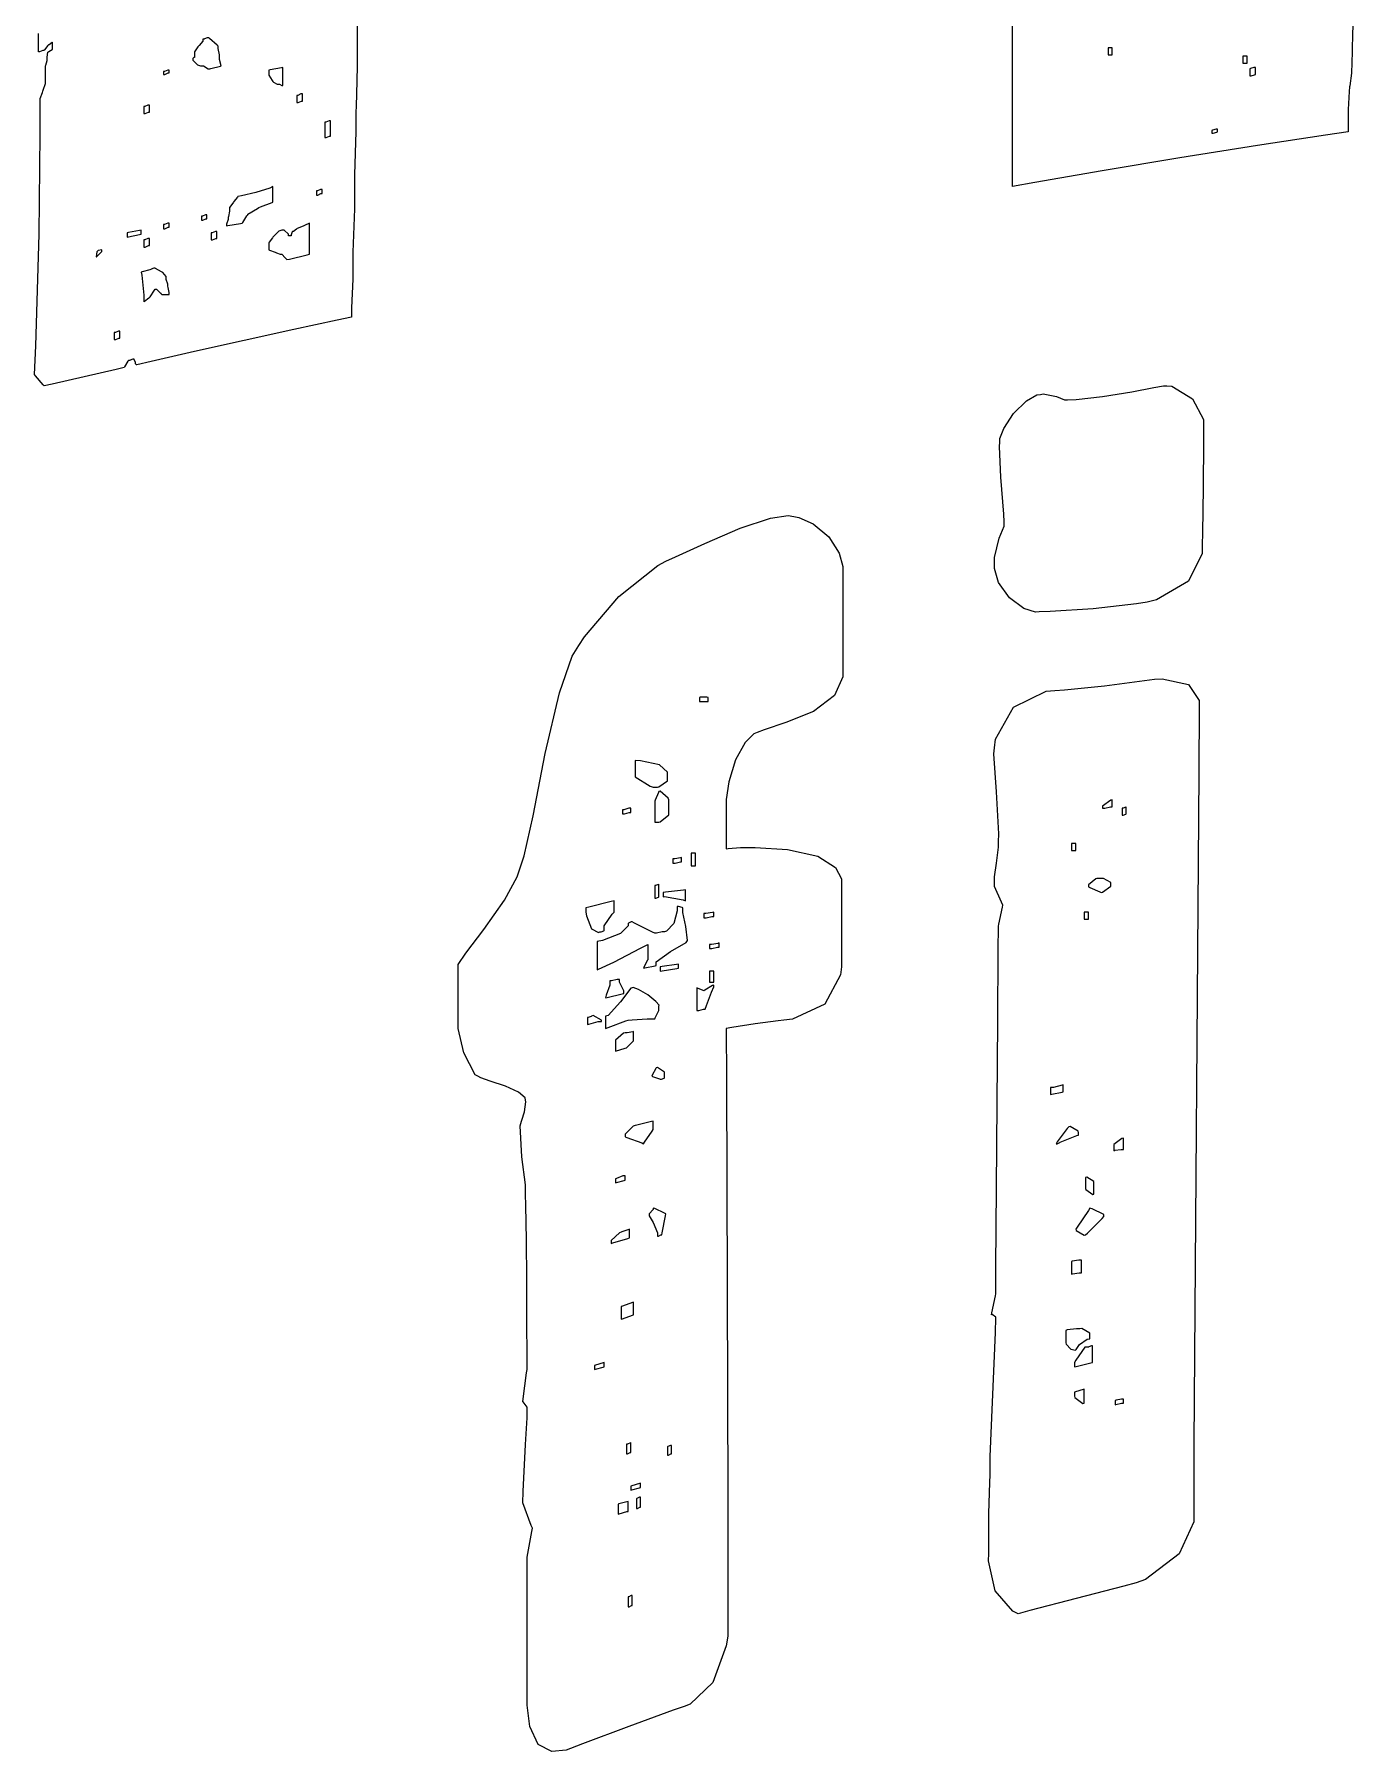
# Model space of a CAD drawing. Extents: x 44 to 313, y 66 to 291.
# Drawn here: x 240.66 to 273.83, y 193.67 to 236.84 of the extents above; entities that cross this region are included whole.
import ezdxf

# ---------------------------------------------------------------- set-up
doc = ezdxf.new("R2010")
doc.units = 0
doc.header["$MEASUREMENT"] = 0

msp = doc.modelspace()

# ---------------------------------------------------------------- linework, layer by layer
at = {"color": 40}
for points in [[(273.826, 238.055), (273.8, 236.723), (273.792, 236.573), (273.792, 236.396), (273.768, 235.858), (273.728, 235.541), (273.72, 235.515), (273.71, 235.4), (273.69, 234.95), (273.685, 234.527), (273.685, 234.385), (273.116, 234.302), (271.409, 234.047), (269.455, 233.737), (267.508, 233.409), (265.815, 233.11), (265.253, 233.01), (265.253, 233.547), (265.253, 235.158), (265.253, 236.75), (265.253, 237.279)], [(248.779, 237.385), (248.779, 236.485), (248.779, 236.185), (248.779, 236.055), (248.773, 235.665), (248.752, 235.03), (248.744, 234.88), (248.744, 234.395), (248.708, 233.303), (248.708, 232.94), (248.708, 232.454), (248.672, 231.363), (248.672, 230.999), (248.672, 230.682), (248.638, 229.967), (248.638, 229.729), (248.275, 229.651), (247.188, 229.417), (245.938, 229.143), (244.688, 228.862), (243.601, 228.612), (243.24, 228.53), (243.231, 228.53), (243.204, 228.556), (243.204, 228.564), (243.204, 228.592), (243.178, 228.662), (243.17, 228.67), (243.143, 228.67), (243.072, 228.646), (243.064, 228.636), (243.064, 228.636), (243.028, 228.636), (243.028, 228.636), (243.018, 228.618), (242.932, 228.477), (242.923, 228.46), (242.719, 228.415), (241.917, 228.231), (241.114, 228.045), (240.911, 228.001), (240.885, 228.028), (240.691, 228.257), (240.665, 228.283), (240.699, 229.006), (240.789, 231.816), (240.807, 234.326), (240.807, 235.162), (240.807, 235.162), (240.807, 235.224), (240.867, 235.374), (240.877, 235.409), (240.885, 235.436), (240.947, 235.602), (240.947, 235.656), (240.947, 235.753), (240.947, 235.972), (240.947, 236.044), (240.955, 236.062), (240.983, 236.182), (240.983, 236.221), (240.983, 236.265), (241.008, 236.389), (241.017, 236.397), (241.026, 236.407), (241.114, 236.459), (241.124, 236.467), (241.124, 236.495), (241.124, 236.554), (241.124, 236.573), (241.124, 236.591), (241.124, 236.631), (241.124, 236.644), (241.114, 236.635), (241.041, 236.573), (241.017, 236.573), (241.008, 236.556), (240.92, 236.449), (240.911, 236.431), (240.876, 236.431), (240.797, 236.397), (240.771, 236.397), (240.771, 236.539), (240.771, 236.856)]]:
    msp.add_lwpolyline(points, dxfattribs=at)
for points in [[(244.651, 236.221), (244.651, 236.186), (244.74, 236.097), (244.758, 236.079), (244.766, 236.07), (244.839, 236.044), (244.864, 236.044), (244.916, 236.044), (245.035, 235.972), (245.074, 235.972), (245.1, 235.982), (245.347, 236.036), (245.357, 236.044), (245.357, 236.044), (245.321, 236.203), (245.321, 236.255), (245.321, 236.327), (245.287, 236.485), (245.287, 236.538), (245.259, 236.565), (245.066, 236.732), (245.04, 236.75), (245.012, 236.75), (244.942, 236.723), (244.934, 236.714), (244.934, 236.714), (244.898, 236.714), (244.898, 236.714), (244.898, 236.67), (244.81, 236.556), (244.792, 236.538), (244.774, 236.521), (244.687, 236.401), (244.687, 236.361), (244.687, 236.335), (244.687, 236.276), (244.687, 236.255), (244.677, 236.255), (244.651, 236.23), (244.651, 236.221)], [(267.652, 236.325), (267.678, 236.325), (267.738, 236.325), (267.758, 236.325), (267.758, 236.369), (267.758, 236.469), (267.758, 236.502), (267.731, 236.502), (267.672, 236.502), (267.652, 236.502), (267.652, 236.457), (267.652, 236.358), (267.652, 236.325)], [(271.04, 236.115), (271.066, 236.115), (271.125, 236.115), (271.146, 236.115), (271.146, 236.159), (271.146, 236.258), (271.146, 236.291), (271.118, 236.291), (271.059, 236.291), (271.04, 236.291), (271.04, 236.247), (271.04, 236.148), (271.04, 236.115)], [(243.91, 235.832), (243.944, 235.832), (244.025, 235.868), (244.052, 235.868), (244.052, 235.886), (244.052, 235.926), (244.052, 235.938), (244.016, 235.938), (243.936, 235.902), (243.91, 235.902), (243.91, 235.886), (243.91, 235.846), (243.91, 235.832)], [(246.556, 235.868), (246.556, 235.815), (246.644, 235.674), (246.662, 235.656), (246.678, 235.639), (246.772, 235.585), (246.804, 235.585), (246.83, 235.585), (246.888, 235.549), (246.908, 235.549), (246.908, 235.665), (246.908, 235.923), (246.908, 236.008), (246.873, 236), (246.59, 235.948), (246.556, 235.938), (246.556, 235.922), (246.556, 235.882), (246.556, 235.868)], [(271.216, 235.796), (271.25, 235.796), (271.338, 235.824), (271.356, 235.832), (271.356, 235.876), (271.356, 235.975), (271.356, 236.008), (271.321, 236.008), (271.232, 235.982), (271.216, 235.972), (271.216, 235.928), (271.216, 235.829), (271.216, 235.796)], [(247.261, 235.126), (247.296, 235.126), (247.376, 235.162), (247.403, 235.162), (247.403, 235.206), (247.403, 235.306), (247.403, 235.339), (247.367, 235.339), (247.288, 235.303), (247.261, 235.303), (247.261, 235.259), (247.261, 235.16), (247.261, 235.126)], [(243.417, 234.844), (243.451, 234.844), (243.53, 234.88), (243.557, 234.88), (243.557, 234.924), (243.557, 235.023), (243.557, 235.056), (243.521, 235.056), (243.443, 235.02), (243.417, 235.02), (243.417, 234.976), (243.417, 234.877), (243.417, 234.844)], [(247.967, 234.244), (248.001, 234.244), (248.081, 234.28), (248.109, 234.28), (248.109, 234.378), (248.109, 234.596), (248.109, 234.667), (248.073, 234.667), (247.993, 234.633), (247.967, 234.633), (247.967, 234.537), (247.967, 234.317), (247.967, 234.244)], [(270.264, 234.351), (270.298, 234.351), (270.386, 234.377), (270.404, 234.385), (270.404, 234.403), (270.404, 234.444), (270.404, 234.457), (270.368, 234.457), (270.28, 234.43), (270.264, 234.421), (270.264, 234.404), (270.264, 234.364), (270.264, 234.351)], [(245.78, 232.763), (245.77, 232.747), (245.682, 232.639), (245.674, 232.621), (245.656, 232.595), (245.569, 232.483), (245.569, 232.445), (245.569, 232.392), (245.541, 232.261), (245.533, 232.234), (245.533, 232.181), (245.497, 232.062), (245.497, 232.022), (245.532, 232.031), (245.85, 232.084), (245.886, 232.092), (245.903, 232.11), (246.009, 232.278), (246.027, 232.304), (246.035, 232.314), (246.273, 232.464), (246.309, 232.481), (246.353, 232.499), (246.644, 232.613), (246.662, 232.621), (246.662, 232.719), (246.662, 232.938), (246.662, 233.01), (246.582, 232.975), (246.233, 232.861), (245.868, 232.781), (245.78, 232.763)], [(247.756, 232.797), (247.79, 232.797), (247.869, 232.833), (247.897, 232.833), (247.897, 232.861), (247.897, 232.92), (247.897, 232.94), (247.861, 232.94), (247.782, 232.904), (247.756, 232.904), (247.756, 232.877), (247.756, 232.818), (247.756, 232.797)], [(244.864, 232.164), (244.898, 232.164), (244.977, 232.198), (245.004, 232.198), (245.004, 232.225), (245.004, 232.285), (245.004, 232.304), (244.968, 232.304), (244.89, 232.268), (244.864, 232.268), (244.864, 232.242), (244.864, 232.184), (244.864, 232.164)], [(242.994, 231.739), (243.028, 231.749), (243.31, 231.803), (243.346, 231.811), (243.346, 231.837), (243.346, 231.896), (243.346, 231.915), (243.31, 231.907), (243.028, 231.855), (242.994, 231.845), (242.994, 231.819), (242.994, 231.76), (242.994, 231.739)], [(243.91, 231.951), (243.944, 231.951), (244.025, 231.987), (244.052, 231.987), (244.052, 232.013), (244.052, 232.073), (244.052, 232.092), (244.016, 232.092), (243.936, 232.058), (243.91, 232.058), (243.91, 232.031), (243.91, 231.972), (243.91, 231.951)], [(245.11, 231.669), (245.145, 231.669), (245.223, 231.705), (245.251, 231.705), (245.251, 231.749), (245.251, 231.848), (245.251, 231.881), (245.215, 231.881), (245.136, 231.845), (245.11, 231.845), (245.11, 231.801), (245.11, 231.702), (245.11, 231.669)], [(246.556, 231.422), (246.574, 231.414), (246.714, 231.362), (246.732, 231.352), (246.75, 231.344), (246.842, 231.316), (246.874, 231.316), (246.882, 231.308), (246.971, 231.22), (246.98, 231.21), (246.98, 231.21), (247.015, 231.176), (247.015, 231.176), (247.075, 231.185), (247.526, 231.299), (247.58, 231.316), (247.58, 231.51), (247.58, 231.947), (247.58, 232.092), (247.58, 232.092), (247.456, 232.031), (247.438, 232.022), (247.42, 232.013), (247.27, 231.961), (247.261, 231.951), (247.252, 231.943), (247.18, 231.881), (247.157, 231.881), (247.147, 231.873), (247.121, 231.8), (247.121, 231.775), (247.121, 231.775), (247.085, 231.775), (247.085, 231.775), (247.085, 231.775), (247.051, 231.775), (247.051, 231.775), (247.051, 231.811), (246.943, 231.915), (246.908, 231.915), (246.882, 231.915), (246.812, 231.891), (246.804, 231.881), (246.804, 231.881), (246.678, 231.757), (246.662, 231.739), (246.652, 231.723), (246.564, 231.617), (246.556, 231.599), (246.556, 231.573), (246.556, 231.513), (246.556, 231.492), (246.556, 231.476), (246.556, 231.436), (246.556, 231.422)], [(242.358, 231.422), (242.358, 231.422), (242.269, 231.404), (242.252, 231.386), (242.234, 231.37), (242.218, 231.246), (242.218, 231.246), (242.227, 231.242), (242.358, 231.378), (242.358, 231.422)], [(243.417, 231.492), (243.451, 231.492), (243.53, 231.528), (243.557, 231.528), (243.557, 231.573), (243.557, 231.672), (243.557, 231.705), (243.521, 231.705), (243.443, 231.669), (243.417, 231.669), (243.417, 231.625), (243.417, 231.526), (243.417, 231.492)], [(243.417, 230.117), (243.433, 230.127), (243.539, 230.215), (243.557, 230.223), (243.575, 230.241), (243.681, 230.408), (243.699, 230.434), (243.699, 230.434), (243.733, 230.434), (243.733, 230.434), (243.742, 230.426), (243.83, 230.338), (243.84, 230.328), (243.84, 230.32), (243.866, 230.294), (243.876, 230.294), (243.92, 230.294), (244.019, 230.294), (244.052, 230.294), (244.052, 230.347), (244.025, 230.478), (244.016, 230.504), (244.016, 230.558), (243.982, 230.678), (243.982, 230.717), (243.982, 230.753), (243.892, 230.849), (243.876, 230.857), (243.858, 230.867), (243.707, 230.955), (243.699, 230.963), (243.672, 230.963), (243.601, 230.939), (243.593, 230.929), (243.566, 230.921), (243.373, 230.867), (243.346, 230.857), (243.363, 230.787), (243.417, 230.285), (243.417, 230.117)], [(242.675, 229.165), (242.71, 229.165), (242.79, 229.199), (242.817, 229.199), (242.817, 229.243), (242.817, 229.343), (242.817, 229.376), (242.781, 229.376), (242.702, 229.342), (242.675, 229.342), (242.675, 229.297), (242.675, 229.198), (242.675, 229.165)]]:
    msp.add_lwpolyline(points, close=True, dxfattribs=at)
at = {"color": 7}
for points in [[(265.958, 227.788), (266.021, 227.798), (266.36, 227.732), (266.562, 227.648), (266.63, 227.648), (266.852, 227.66), (267.516, 227.733), (268.252, 227.852), (268.801, 227.957), (269.049, 228.001), (269.133, 228.001), (269.256, 227.992), (269.777, 227.674), (270.051, 227.152), (270.051, 226.977), (270.051, 226.594), (270.046, 225.443), (270.024, 224.296), (270.015, 224.014), (270.015, 223.784), (269.671, 223.092), (268.869, 222.621), (268.64, 222.567), (268.366, 222.523), (267.281, 222.392), (266.197, 222.33), (265.924, 222.32), (265.829, 222.315), (265.538, 222.405), (265.173, 222.67), (264.902, 223.06), (264.796, 223.406), (264.796, 223.521), (264.796, 223.683), (264.918, 224.169), (265.042, 224.477), (265.042, 224.579), (265.032, 224.773), (264.962, 225.703), (264.927, 226.475), (264.936, 226.59), (264.936, 226.675), (265.031, 226.931), (265.275, 227.309), (265.606, 227.627), (265.866, 227.774), (265.958, 227.788)], [(259.751, 224.719), (259.877, 224.695), (260.241, 224.531), (260.633, 224.204), (260.892, 223.793), (260.985, 223.457), (260.985, 223.344), (260.985, 223.022), (260.985, 222.053), (260.985, 221.143), (260.985, 220.839), (260.985, 220.683), (260.777, 220.216), (260.252, 219.812), (259.556, 219.535), (259.011, 219.356), (258.833, 219.287), (258.746, 219.251), (258.532, 219.037), (258.286, 218.596), (258.118, 218.043), (258.057, 217.6), (258.057, 217.452), (258.057, 217.313), (258.057, 216.893), (258.057, 216.493), (258.057, 216.359), (258.101, 216.368), (258.411, 216.393), (258.516, 216.393), (258.785, 216.399), (259.595, 216.35), (260.354, 216.178), (260.802, 215.893), (260.949, 215.608), (260.949, 215.511), (260.949, 215.244), (260.949, 214.441), (260.949, 213.657), (260.949, 213.395), (260.931, 213.192), (260.531, 212.46), (259.725, 212.082), (259.504, 212.055), (259.362, 212.037), (258.781, 211.963), (258.197, 211.871), (258.057, 211.843), (258.065, 210.574), (258.093, 200.069), (258.093, 196.567), (258.057, 196.33), (257.717, 195.409), (257.147, 194.858), (256.999, 194.804), (256.725, 194.707), (255.608, 194.302), (254.44, 193.861), (254.14, 193.745), (254.033, 193.703), (253.672, 193.667), (253.329, 193.851), (253.118, 194.302), (253.048, 194.838), (253.048, 195.016), (253.048, 195.462), (253.048, 196.798), (253.048, 198.054), (253.048, 198.473), (253.056, 198.553), (253.17, 199.205), (253.188, 199.283), (253.153, 199.355), (252.942, 199.919), (252.942, 199.919), (252.95, 200.211), (253.008, 201.392), (253.048, 202.061), (253.048, 202.282), (253.048, 202.326), (252.949, 202.463), (252.942, 202.458), (252.95, 202.539), (253.038, 203.192), (253.048, 203.27), (253.048, 203.577), (253.046, 204.495), (253.042, 205.529), (253.033, 206.535), (253.018, 207.395), (253.012, 207.68), (253.012, 207.917), (252.92, 208.624), (252.88, 209.4), (252.906, 209.514), (252.914, 209.542), (252.986, 209.752), (253.02, 209.999), (253.012, 210.043), (252.998, 210.101), (252.838, 210.247), (252.505, 210.397), (252.123, 210.522), (251.885, 210.604), (251.813, 210.644), (251.742, 210.68), (251.459, 211.231), (251.318, 211.85), (251.318, 212.055), (251.318, 212.219), (251.318, 212.708), (251.318, 213.198), (251.318, 213.36), (251.318, 213.455), (251.511, 213.736), (251.962, 214.335), (252.479, 215.072), (252.801, 215.658), (252.871, 215.864), (252.979, 216.188), (253.201, 217.194), (253.505, 218.762), (253.862, 220.286), (254.183, 221.207), (254.353, 221.474), (254.493, 221.695), (255.353, 222.705), (256.336, 223.486), (256.54, 223.591), (256.784, 223.701), (257.517, 224.036), (258.41, 224.42), (259.169, 224.673), (259.61, 224.743), (259.751, 224.719)], [(266.311, 220.346), (266.558, 220.363), (267.564, 220.46), (268.569, 220.592), (268.817, 220.627), (269.01, 220.636), (269.671, 220.49), (269.945, 220.091), (269.945, 219.957), (269.936, 218.273), (269.813, 201.393), (269.805, 199.708), (269.805, 199.441), (269.438, 198.637), (268.595, 197.997), (268.358, 197.908), (268.049, 197.83), (266.849, 197.521), (265.686, 197.212), (265.395, 197.133), (265.263, 197.195), (264.812, 197.706), (264.644, 198.465), (264.654, 198.65), (264.654, 198.901), (264.658, 199.65), (264.68, 200.431), (264.69, 200.624), (264.69, 201.083), (264.746, 202.456), (264.82, 204.206), (264.83, 204.575), (264.83, 204.593), (264.739, 204.655), (264.724, 204.647), (264.732, 204.701), (264.82, 205.124), (264.83, 205.176), (264.836, 205.842), (264.851, 207.836), (264.864, 209.969), (264.88, 212.018), (264.895, 213.819), (264.9, 214.419), (264.909, 214.472), (264.997, 214.895), (265.006, 214.948), (264.971, 215.019), (264.796, 215.416), (264.796, 215.547), (264.796, 215.662), (264.848, 216.002), (264.9, 216.403), (264.9, 216.535), (264.909, 216.739), (264.848, 217.798), (264.786, 218.75), (264.796, 218.899), (264.822, 219.119), (265.275, 219.927), (266.099, 220.328), (266.311, 220.346)], [(257.387, 220.169), (257.387, 220.143), (257.387, 220.084), (257.387, 220.063), (257.44, 220.063), (257.558, 220.063), (257.598, 220.063), (257.598, 220.091), (257.598, 220.15), (257.598, 220.169), (257.57, 220.179), (257.404, 220.179), (257.387, 220.169)], [(255.764, 218.582), (255.764, 218.503), (255.764, 218.324), (255.764, 218.263), (255.764, 218.175), (256.143, 217.938), (256.223, 217.91), (256.249, 217.91), (256.308, 217.91), (256.329, 217.91), (256.363, 217.92), (256.576, 218.073), (256.576, 218.123), (256.576, 218.15), (256.576, 218.21), (256.576, 218.229), (256.576, 218.289), (256.381, 218.471), (255.904, 218.573), (255.764, 218.582)], [(256.363, 217.804), (256.354, 217.778), (256.266, 217.585), (256.257, 217.558), (256.257, 217.425), (256.257, 217.128), (256.257, 217.029), (256.284, 217.029), (256.343, 217.029), (256.363, 217.029), (256.398, 217.038), (256.61, 217.216), (256.61, 217.275), (256.61, 217.355), (256.61, 217.534), (256.61, 217.594), (256.6, 217.638), (256.398, 217.814), (256.363, 217.804)], [(267.512, 217.381), (267.572, 217.381), (267.711, 217.417), (267.758, 217.417), (267.758, 217.461), (267.758, 217.561), (267.758, 217.594), (267.722, 217.585), (267.512, 217.432), (267.512, 217.381)], [(255.447, 217.347), (255.447, 217.321), (255.447, 217.261), (255.447, 217.241), (255.499, 217.241), (255.618, 217.275), (255.658, 217.275), (255.658, 217.303), (255.658, 217.362), (255.658, 217.381), (255.604, 217.381), (255.486, 217.347), (255.447, 217.347)], [(268.005, 217.381), (268.005, 217.337), (268.005, 217.238), (268.005, 217.205), (268.031, 217.205), (268.102, 217.232), (268.111, 217.241), (268.111, 217.285), (268.111, 217.384), (268.111, 217.417), (268.102, 217.409), (268.029, 217.381), (268.005, 217.381)], [(266.736, 216.499), (266.736, 216.455), (266.736, 216.356), (266.736, 216.323), (266.762, 216.323), (266.82, 216.323), (266.84, 216.323), (266.84, 216.367), (266.84, 216.466), (266.84, 216.499), (266.814, 216.499), (266.755, 216.499), (266.736, 216.499)], [(256.716, 216.112), (256.716, 216.086), (256.716, 216.027), (256.716, 216.006), (256.769, 216.006), (256.91, 216.032), (256.928, 216.04), (256.928, 216.068), (256.928, 216.128), (256.928, 216.147), (256.91, 216.138), (256.764, 216.112), (256.716, 216.112)], [(257.175, 216.253), (257.175, 216.174), (257.175, 215.996), (257.175, 215.936), (257.201, 215.936), (257.26, 215.936), (257.281, 215.936), (257.281, 216.016), (257.281, 216.194), (257.281, 216.253), (257.254, 216.253), (257.194, 216.253), (257.175, 216.253)], [(256.257, 215.441), (256.257, 215.363), (256.257, 215.185), (256.257, 215.124), (256.284, 215.124), (256.354, 215.15), (256.363, 215.158), (256.363, 215.239), (256.363, 215.418), (256.363, 215.477), (256.354, 215.469), (256.281, 215.441), (256.257, 215.441)], [(267.159, 215.407), (267.193, 215.389), (267.448, 215.283), (267.476, 215.265), (267.51, 215.275), (267.722, 215.427), (267.722, 215.477), (267.722, 215.513), (267.536, 215.617), (267.476, 215.617), (267.448, 215.617), (267.389, 215.617), (267.37, 215.617), (267.343, 215.609), (267.159, 215.458), (267.159, 215.407)], [(254.529, 214.878), (254.529, 214.851), (254.529, 214.792), (254.529, 214.771), (254.546, 214.675), (254.666, 214.352), (254.842, 214.261), (254.882, 214.277), (254.908, 214.277), (254.978, 214.304), (254.988, 214.313), (254.988, 214.428), (255.191, 214.719), (255.235, 214.771), (255.235, 214.843), (255.235, 215.001), (255.235, 215.054), (255.163, 215.036), (254.599, 214.895), (254.529, 214.878)], [(256.469, 215.265), (256.469, 215.239), (256.469, 215.179), (256.469, 215.158), (256.504, 215.168), (256.973, 215.08), (257.035, 215.054), (257.035, 215.124), (257.035, 215.283), (257.035, 215.335), (256.981, 215.327), (256.53, 215.275), (256.469, 215.265)], [(256.822, 214.912), (256.822, 214.807), (256.742, 214.489), (256.558, 214.295), (256.505, 214.277), (256.443, 214.277), (256.303, 214.242), (256.257, 214.242), (256.203, 214.27), (255.746, 214.498), (255.694, 214.525), (255.666, 214.525), (255.596, 214.498), (255.588, 214.489), (255.588, 214.425), (255.397, 214.234), (254.944, 214.057), (254.812, 214.03), (254.812, 213.854), (254.812, 213.457), (254.812, 213.324), (254.846, 213.334), (255.233, 213.511), (255.904, 213.863), (256.081, 213.96), (256.081, 213.863), (256.081, 213.644), (256.081, 213.571), (256.071, 213.555), (255.984, 213.378), (255.976, 213.36), (256.01, 213.37), (256.266, 213.422), (256.293, 213.431), (256.293, 213.519), (256.654, 213.783), (257.051, 214.004), (257.069, 214.03), (257.085, 214.057), (257.041, 214.414), (256.963, 214.762), (256.963, 214.878), (256.945, 214.887), (256.853, 214.912), (256.822, 214.912)], [(257.492, 214.735), (257.492, 214.709), (257.492, 214.65), (257.492, 214.629), (257.554, 214.629), (257.693, 214.665), (257.74, 214.665), (257.74, 214.693), (257.74, 214.752), (257.74, 214.771), (257.712, 214.763), (257.547, 214.735), (257.492, 214.735)], [(267.053, 214.771), (267.053, 214.727), (267.053, 214.628), (267.053, 214.595), (267.079, 214.595), (267.138, 214.595), (267.159, 214.595), (267.159, 214.639), (267.159, 214.738), (267.159, 214.771), (267.131, 214.771), (267.072, 214.771), (267.053, 214.771)], [(257.634, 213.96), (257.634, 213.934), (257.634, 213.874), (257.634, 213.854), (257.695, 213.854), (257.834, 213.89), (257.881, 213.89), (257.881, 213.917), (257.881, 213.976), (257.881, 213.996), (257.853, 213.987), (257.688, 213.96), (257.634, 213.96)], [(256.399, 213.395), (256.399, 213.368), (256.399, 213.311), (256.399, 213.29), (256.443, 213.3), (256.814, 213.352), (256.858, 213.36), (256.858, 213.388), (256.858, 213.447), (256.858, 213.467), (256.804, 213.458), (256.443, 213.404), (256.399, 213.395)], [(257.634, 213.29), (257.634, 213.22), (257.634, 213.061), (257.634, 213.008), (257.66, 213.008), (257.719, 213.008), (257.74, 213.008), (257.74, 213.079), (257.74, 213.238), (257.74, 213.29), (257.712, 213.29), (257.653, 213.29), (257.634, 213.29)], [(255.129, 213.042), (255.129, 212.937), (255.04, 212.681), (255.022, 212.619), (255.066, 212.629), (255.437, 212.717), (255.481, 212.725), (255.481, 212.743), (255.481, 212.783), (255.481, 212.795), (255.463, 212.823), (255.375, 213.014), (255.375, 213.078), (255.313, 213.078), (255.174, 213.042), (255.129, 213.042)], [(255.694, 212.865), (255.658, 212.857), (255.397, 212.514), (255.084, 212.17), (255.022, 212.16), (255.022, 212.082), (255.022, 211.904), (255.022, 211.843), (255.084, 211.871), (255.534, 212.037), (255.588, 212.055), (255.692, 212.065), (256.067, 212.086), (256.209, 212.09), (256.257, 212.09), (256.266, 212.117), (256.354, 212.285), (256.363, 212.302), (256.363, 212.33), (256.363, 212.389), (256.363, 212.408), (256.37, 212.43), (256.287, 212.529), (256.081, 212.69), (255.848, 212.824), (255.72, 212.875), (255.694, 212.865)], [(257.315, 212.865), (257.315, 212.725), (257.315, 212.408), (257.315, 212.302), (257.368, 212.302), (257.488, 212.336), (257.528, 212.336), (257.562, 212.424), (257.686, 212.757), (257.74, 212.893), (257.74, 212.937), (257.712, 212.929), (257.518, 212.813), (257.492, 212.795), (257.474, 212.805), (257.333, 212.857), (257.315, 212.865)], [(254.565, 212.126), (254.565, 212.082), (254.565, 211.982), (254.565, 211.949), (254.599, 211.959), (254.838, 212.019), (254.918, 212.019), (254.918, 212.055), (254.714, 212.17), (254.67, 212.16), (254.66, 212.152), (254.588, 212.126), (254.565, 212.126)], [(255.271, 211.49), (255.271, 211.438), (255.271, 211.318), (255.271, 211.278), (255.297, 211.288), (255.49, 211.341), (255.517, 211.35), (255.552, 211.359), (255.728, 211.537), (255.728, 211.596), (255.728, 211.641), (255.728, 211.74), (255.728, 211.773), (255.71, 211.764), (255.566, 211.737), (255.517, 211.737), (255.473, 211.729), (255.271, 211.551), (255.271, 211.49)], [(256.293, 210.855), (256.284, 210.838), (256.195, 210.67), (256.187, 210.644), (256.203, 210.636), (256.381, 210.582), (256.399, 210.572), (256.425, 210.572), (256.496, 210.6), (256.505, 210.608), (256.505, 210.636), (256.505, 210.695), (256.505, 210.715), (256.505, 210.75), (256.328, 210.865), (256.293, 210.855)], [(266.207, 210.362), (266.207, 210.318), (266.207, 210.219), (266.207, 210.185), (266.241, 210.195), (266.496, 210.247), (266.524, 210.256), (266.524, 210.3), (266.524, 210.399), (266.524, 210.432), (266.496, 210.424), (266.278, 210.362), (266.207, 210.362)], [(255.517, 209.127), (255.561, 209.11), (255.932, 208.969), (255.976, 208.951), (256.002, 208.986), (256.195, 209.269), (256.223, 209.303), (256.223, 209.357), (256.223, 209.476), (256.223, 209.514), (256.179, 209.506), (255.808, 209.419), (255.764, 209.41), (255.72, 209.392), (255.517, 209.193), (255.517, 209.127)], [(266.664, 209.374), (266.628, 209.33), (266.373, 208.995), (266.347, 208.951), (266.373, 208.951), (266.444, 208.977), (266.453, 208.985), (266.488, 209.003), (266.868, 209.153), (266.912, 209.161), (266.912, 209.179), (266.912, 209.22), (266.912, 209.233), (266.902, 209.269), (266.699, 209.383), (266.664, 209.374)], [(267.794, 208.88), (267.794, 208.854), (267.794, 208.795), (267.794, 208.774), (267.82, 208.784), (267.986, 208.808), (268.041, 208.808), (268.041, 208.88), (268.041, 209.039), (268.041, 209.091), (267.997, 209.083), (267.794, 208.931), (267.794, 208.88)], [(255.271, 208.069), (255.271, 208.043), (255.271, 207.983), (255.271, 207.963), (255.297, 207.972), (255.49, 208.025), (255.517, 208.033), (255.517, 208.06), (255.517, 208.119), (255.517, 208.139), (255.455, 208.139), (255.297, 208.078), (255.271, 208.069)], [(267.089, 208.103), (267.089, 208.033), (267.089, 207.876), (267.089, 207.822), (267.097, 207.796), (267.272, 207.672), (267.299, 207.68), (267.299, 207.752), (267.299, 207.91), (267.299, 207.963), (267.299, 207.998), (267.123, 208.113), (267.089, 208.103)], [(256.223, 207.327), (256.223, 207.293), (256.117, 207.187), (256.117, 207.187), (256.117, 207.133), (256.223, 206.97), (256.329, 206.71), (256.329, 206.622), (256.355, 206.622), (256.413, 206.658), (256.433, 206.658), (256.442, 206.711), (256.53, 207.134), (256.54, 207.187), (256.504, 207.205), (256.257, 207.319), (256.223, 207.327)], [(267.193, 207.327), (267.158, 207.275), (266.875, 206.852), (266.84, 206.798), (266.849, 206.764), (267.053, 206.649), (267.089, 206.658), (267.133, 206.702), (267.502, 207.072), (267.546, 207.117), (267.546, 207.17), (267.255, 207.311), (267.193, 207.327)], [(255.165, 206.445), (255.209, 206.455), (255.579, 206.569), (255.623, 206.587), (255.623, 206.641), (255.623, 206.76), (255.623, 206.798), (255.606, 206.79), (255.428, 206.737), (255.411, 206.728), (255.375, 206.711), (255.165, 206.513), (255.165, 206.445)], [(266.736, 205.986), (266.736, 205.908), (266.736, 205.73), (266.736, 205.669), (266.762, 205.679), (266.928, 205.705), (266.983, 205.705), (266.983, 205.785), (266.983, 205.963), (266.983, 206.022), (266.92, 206.022), (266.752, 205.996), (266.736, 205.986)], [(255.411, 204.858), (255.411, 204.779), (255.411, 204.602), (255.411, 204.541), (255.446, 204.55), (255.702, 204.639), (255.728, 204.647), (255.728, 204.727), (255.728, 204.905), (255.728, 204.964), (255.702, 204.956), (255.446, 204.868), (255.411, 204.858)], [(266.594, 204.258), (266.594, 204.18), (266.594, 204.002), (266.594, 203.942), (266.602, 203.907), (266.717, 203.787), (266.831, 203.757), (266.84, 203.765), (266.849, 203.775), (266.937, 203.906), (267.131, 204.038), (267.193, 204.046), (267.193, 204.074), (267.193, 204.133), (267.193, 204.152), (267.193, 204.188), (266.991, 204.304), (266.947, 204.294), (266.858, 204.294), (266.628, 204.268), (266.594, 204.258)], [(266.806, 203.447), (266.806, 203.42), (266.806, 203.361), (266.806, 203.34), (266.85, 203.35), (267.221, 203.438), (267.265, 203.447), (267.265, 203.553), (267.265, 203.791), (267.265, 203.87), (267.237, 203.87), (267.167, 203.845), (267.159, 203.835), (267.071, 203.835), (266.84, 203.509), (266.806, 203.447)], [(254.742, 203.376), (254.742, 203.35), (254.742, 203.291), (254.742, 203.27), (254.768, 203.28), (254.961, 203.332), (254.988, 203.34), (254.988, 203.368), (254.988, 203.428), (254.988, 203.447), (254.961, 203.438), (254.768, 203.386), (254.742, 203.376)], [(266.806, 202.707), (266.806, 202.68), (266.806, 202.621), (266.806, 202.601), (266.814, 202.566), (267.017, 202.416), (267.053, 202.424), (267.053, 202.512), (267.053, 202.711), (267.053, 202.777), (267.025, 202.769), (266.832, 202.716), (266.806, 202.707)], [(267.829, 202.494), (267.829, 202.468), (267.829, 202.409), (267.829, 202.388), (267.845, 202.398), (267.991, 202.424), (268.041, 202.424), (268.041, 202.452), (268.041, 202.511), (268.041, 202.53), (267.987, 202.53), (267.855, 202.504), (267.829, 202.494)], [(255.552, 201.4), (255.552, 201.34), (255.552, 201.2), (255.552, 201.154), (255.578, 201.154), (255.637, 201.19), (255.658, 201.19), (255.658, 201.252), (255.658, 201.391), (255.658, 201.436), (255.648, 201.428), (255.575, 201.4), (255.552, 201.4)], [(256.576, 201.33), (256.576, 201.278), (256.576, 201.159), (256.576, 201.119), (256.602, 201.119), (256.661, 201.154), (256.682, 201.154), (256.682, 201.208), (256.682, 201.327), (256.682, 201.366), (256.654, 201.366), (256.584, 201.34), (256.576, 201.33)], [(255.658, 200.342), (255.658, 200.316), (255.658, 200.258), (255.658, 200.237), (255.684, 200.247), (255.878, 200.299), (255.904, 200.308), (255.904, 200.335), (255.904, 200.394), (255.904, 200.414), (255.878, 200.405), (255.684, 200.352), (255.658, 200.342)], [(255.341, 199.885), (255.341, 199.823), (255.341, 199.683), (255.341, 199.636), (255.367, 199.646), (255.56, 199.7), (255.588, 199.708), (255.588, 199.77), (255.588, 199.909), (255.588, 199.955), (255.56, 199.946), (255.357, 199.894), (255.341, 199.885)], [(255.8, 200.025), (255.8, 199.964), (255.8, 199.825), (255.8, 199.778), (255.826, 199.778), (255.884, 199.813), (255.904, 199.813), (255.904, 199.875), (255.904, 200.015), (255.904, 200.061), (255.878, 200.061), (255.808, 200.035), (255.8, 200.025)], [(255.588, 197.556), (255.588, 197.495), (255.588, 197.356), (255.588, 197.309), (255.614, 197.309), (255.673, 197.343), (255.694, 197.343), (255.694, 197.405), (255.694, 197.546), (255.694, 197.592), (255.666, 197.592), (255.607, 197.556), (255.588, 197.556)]]:
    msp.add_lwpolyline(points, close=True, dxfattribs=at)

doc.saveas('drawing.dxf')
